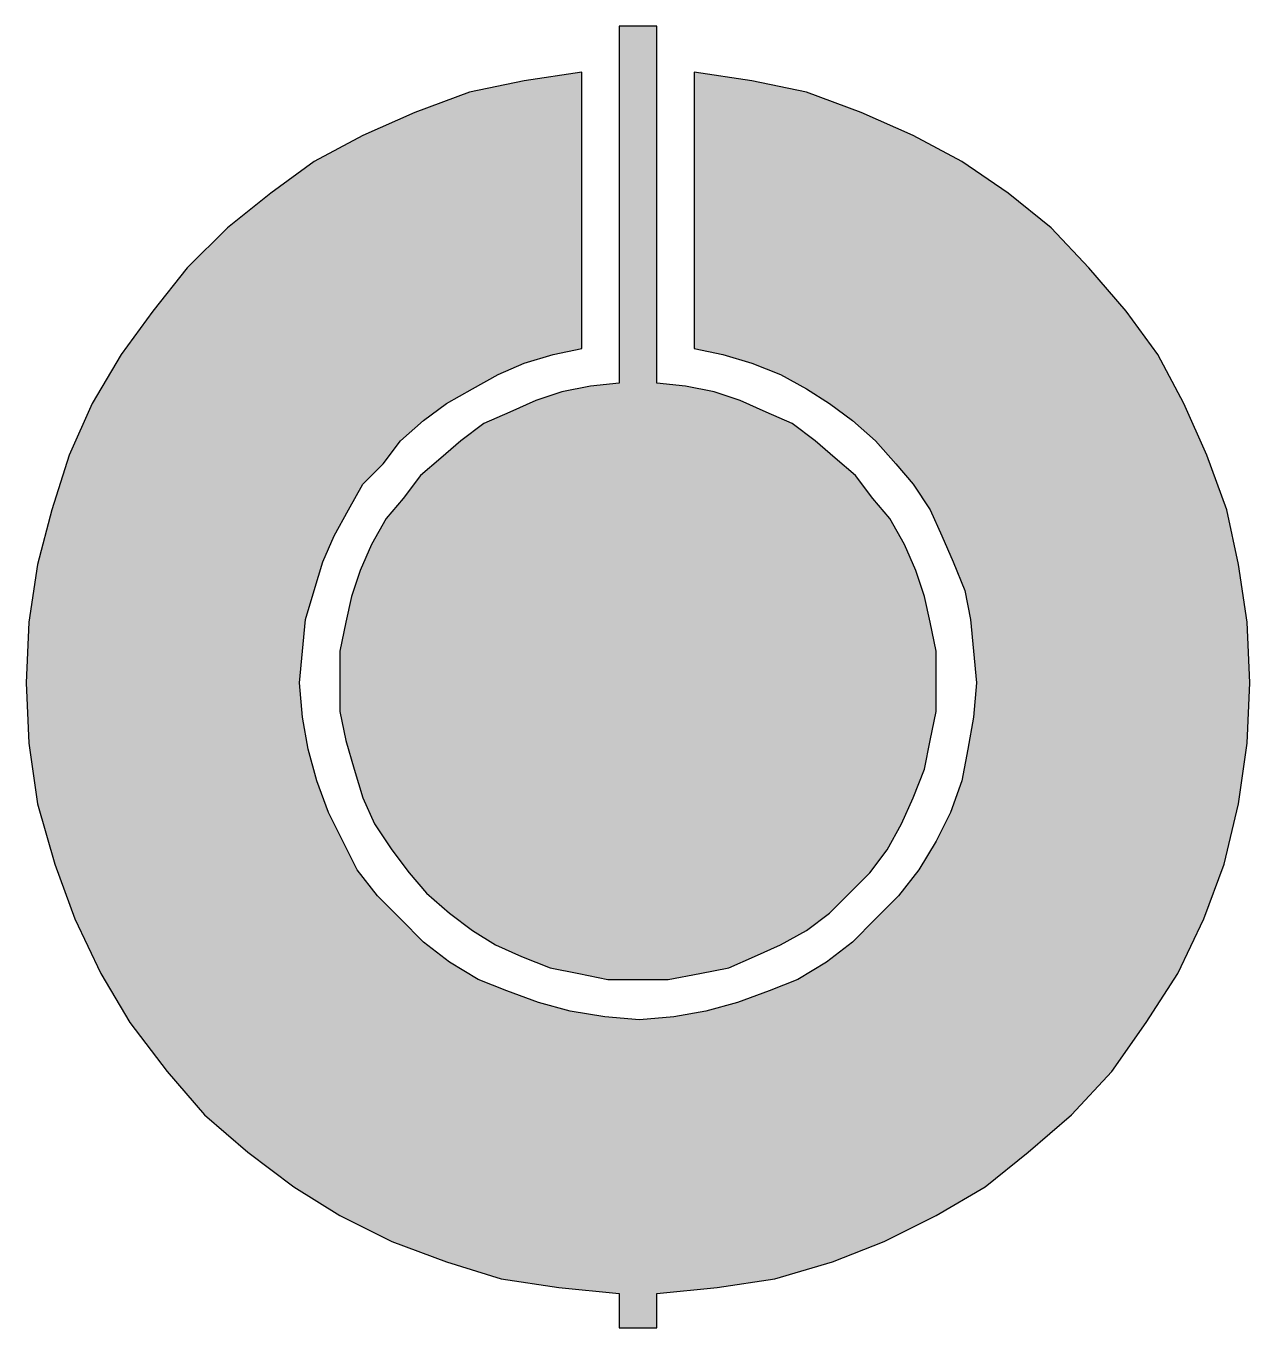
# Model space of a CAD drawing. Extents: x -0.236 to 0.236, y -0.25 to 0.251.
import ezdxf

# ---------------------------------------------------------------- set-up
doc = ezdxf.new("R2010")
doc.units = 0
doc.layers.add('LAYER_1', color=7, linetype='CONTINUOUS')

# ---------------------------------------------------------------- blocks, each defined once
blk = doc.blocks.new('*U1')
at = {"layer": 'LAYER_1', "color": 7}
for points in [[(-0.00721, -0.11582), (-0.00721, 0.25122), (-0.0061, -0.11582)], [(-0.0061, -0.11582), (-0.00721, 0.25122), (-0.0061, 0.25122)], [(-0.0061, -0.11582), (-0.0061, 0.25122), (-0.00499, -0.11582)], [(-0.00499, -0.11582), (-0.0061, 0.25122), (-0.00499, 0.25122)], [(-0.00499, -0.11582), (-0.00499, 0.25122), (-0.00388, -0.11582)], [(-0.00388, -0.11582), (-0.00499, 0.25122), (-0.00388, 0.25122)], [(-0.00388, -0.11582), (-0.00388, 0.25122), (-0.00277, -0.11582)], [(-0.00277, -0.11582), (-0.00388, 0.25122), (-0.00277, 0.25122)], [(-0.00277, -0.11582), (-0.00277, 0.25122), (-0.00166, -0.11582)], [(-0.00166, -0.11582), (-0.00277, 0.25122), (-0.00166, 0.25122)], [(-0.00166, -0.11582), (-0.00166, 0.25122), (-0.00055, -0.11582)], [(-0.00055, -0.11582), (-0.00166, 0.25122), (-0.00055, 0.25122)], [(-0.00055, -0.11582), (-0.00055, 0.25122), (0.00055, -0.11582)], [(0.00055, -0.11582), (-0.00055, 0.25122), (0.00055, 0.25122)], [(0.00055, -0.11582), (0.00055, 0.25122), (0.00166, -0.11582)], [(0.00166, -0.11582), (0.00055, 0.25122), (0.00166, 0.25122)], [(0.00166, -0.11582), (0.00166, 0.25122), (0.00277, -0.11582)], [(0.00277, -0.11582), (0.00166, 0.25122), (0.00277, 0.25122)], [(0.00277, -0.11582), (0.00277, 0.25122), (0.00388, -0.11582)], [(0.00388, -0.11582), (0.00277, 0.25122), (0.00388, 0.25122)], [(0.00388, -0.11582), (0.00388, 0.25122), (0.00499, -0.11582)], [(0.00499, -0.11582), (0.00388, 0.25122), (0.00499, 0.25122)], [(0.00499, -0.11582), (0.00499, 0.25122), (0.0061, -0.11582)], [(0.0061, -0.11582), (0.00499, 0.25122), (0.0061, 0.25122)], [(0.0061, -0.11582), (0.0061, 0.25122), (0.00721, -0.11582)], [(0.00721, -0.11582), (0.0061, 0.25122), (0.00721, 0.25122)], [(-0.02939, -0.11227), (-0.03382, 0.10892), (-0.02939, 0.11039)], [(-0.02273, -0.1136), (-0.02939, 0.11039), (-0.02273, 0.11172)], [(-0.02939, -0.11227), (-0.02939, 0.11039), (-0.02273, -0.1136)], [(-0.0183, -0.11449), (-0.02273, 0.11172), (-0.0183, 0.11261)], [(-0.02273, -0.1136), (-0.02273, 0.11172), (-0.0183, -0.11449)], [(-0.01164, -0.11582), (-0.0183, 0.11261), (-0.01164, 0.11328)], [(-0.0183, -0.11449), (-0.0183, 0.11261), (-0.01164, -0.11582)], [(-0.00721, -0.11582), (-0.01164, 0.11328), (-0.00721, 0.11372)], [(-0.01164, -0.11582), (-0.01164, 0.11328), (-0.00721, -0.11582)], [(0.00721, -0.11582), (0.00721, 0.11372), (0.01164, -0.11582)], [(0.01164, -0.11582), (0.00721, 0.11372), (0.01164, 0.11328)], [(0.01164, -0.11582), (0.01164, 0.11328), (0.0183, -0.11461)], [(0.0183, -0.11461), (0.01164, 0.11328), (0.0183, 0.11261)], [(0.0183, -0.11461), (0.0183, 0.11261), (0.02384, -0.1136)], [(0.02384, -0.1136), (0.0183, 0.11261), (0.02384, 0.1115)], [(0.02384, -0.1136), (0.02384, 0.1115), (0.02939, -0.1125)], [(0.02939, -0.1125), (0.02384, 0.1115), (0.02939, 0.11039)], [(0.02939, -0.1125), (0.02939, 0.11039), (0.03493, -0.11139)], [(0.03493, -0.11139), (0.02939, 0.11039), (0.03493, 0.10855)], [(-0.03937, -0.10917), (-0.04491, 0.1046), (-0.03937, 0.10707)], [(-0.03382, -0.11139), (-0.03937, 0.10707), (-0.03382, 0.10892)], [(-0.03937, -0.10917), (-0.03937, 0.10707), (-0.03382, -0.11139)], [(-0.03382, -0.11139), (-0.03382, 0.10892), (-0.02939, -0.11227)], [(0.03493, -0.11139), (0.03493, 0.10855), (0.03937, -0.10942)], [(0.03937, -0.10942), (0.03493, 0.10855), (0.03937, 0.10707)], [(0.03937, -0.10942), (0.03937, 0.10707), (0.04491, -0.10695)], [(0.04491, -0.10695), (0.03937, 0.10707), (0.04491, 0.1046)], [(-0.04935, -0.10498), (-0.05489, 0.10017), (-0.04935, 0.10263)], [(-0.04491, -0.10695), (-0.04935, 0.10263), (-0.04491, 0.1046)], [(-0.04935, -0.10498), (-0.04935, 0.10263), (-0.04491, -0.10695)], [(-0.04491, -0.10695), (-0.04491, 0.1046), (-0.03937, -0.10917)], [(0.04491, -0.10695), (0.04491, 0.1046), (0.04935, -0.10498)], [(0.04935, -0.10498), (0.04491, 0.1046), (0.04935, 0.10263)], [(0.04935, -0.10498), (0.04935, 0.10263), (0.05489, -0.10252)], [(0.05489, -0.10252), (0.04935, 0.10263), (0.05489, 0.10017)], [(-0.05933, -0.09974), (-0.06376, 0.09487), (-0.05933, 0.0982)], [(-0.05489, -0.10252), (-0.05933, 0.0982), (-0.05489, 0.10017)], [(-0.05933, -0.09974), (-0.05933, 0.0982), (-0.05489, -0.10252)], [(-0.05489, -0.10252), (-0.05489, 0.10017), (-0.04935, -0.10498)], [(0.05489, -0.10252), (0.05489, 0.10017), (0.05933, -0.10005)], [(0.05933, -0.10005), (0.05489, 0.10017), (0.05933, 0.0982)], [(0.05933, -0.10005), (0.05933, 0.0982), (0.06487, -0.09697)], [(0.06487, -0.09697), (0.05933, 0.0982), (0.06487, 0.09404)], [(-0.0682, -0.09364), (-0.07263, 0.08774), (-0.0682, 0.09154)], [(-0.06376, -0.09697), (-0.0682, 0.09154), (-0.06376, 0.09487)], [(-0.0682, -0.09364), (-0.0682, 0.09154), (-0.06376, -0.09697)], [(-0.06376, -0.09697), (-0.06376, 0.09487), (-0.05933, -0.09974)], [(0.06487, -0.09697), (0.06487, 0.09404), (0.0682, -0.09448)], [(0.0682, -0.09448), (0.06487, 0.09404), (0.0682, 0.09154)], [(0.0682, -0.09448), (0.0682, 0.09154), (0.07374, -0.09032)], [(0.07374, -0.09032), (0.0682, 0.09154), (0.07374, 0.08679)], [(-0.07263, -0.09032), (-0.07596, 0.08489), (-0.07263, 0.08774)], [(-0.07263, -0.09032), (-0.07263, 0.08774), (-0.0682, -0.09364)], [(0.07374, -0.09032), (0.07374, 0.08679), (0.07596, -0.0881)], [(0.07596, -0.0881), (0.07374, 0.08679), (0.07596, 0.08489)], [(-0.07596, -0.08741), (-0.0815, 0.08014), (-0.07596, 0.08489)], [(-0.07596, -0.08741), (-0.07596, 0.08489), (-0.07263, -0.09032)], [(0.07596, -0.0881), (0.07596, 0.08489), (0.0815, -0.08256)], [(0.0815, -0.08256), (0.07596, 0.08489), (0.0815, 0.08014)], [(-0.08372, -0.07997), (-0.08816, 0.07232), (-0.08372, 0.07824)], [(-0.0815, -0.08256), (-0.08372, 0.07824), (-0.0815, 0.08014)], [(-0.08372, -0.07997), (-0.08372, 0.07824), (-0.0815, -0.08256)], [(-0.0815, -0.08256), (-0.0815, 0.08014), (-0.07596, -0.08741)], [(0.0815, -0.08256), (0.0815, 0.08014), (0.08372, -0.08034)], [(0.08372, -0.08034), (0.0815, 0.08014), (0.08372, 0.07824)], [(0.08372, -0.08034), (0.08372, 0.07824), (0.08927, -0.07479)], [(0.08927, -0.07479), (0.08372, 0.07824), (0.08927, 0.07084)], [(-0.08816, -0.07479), (-0.09038, 0.06936), (-0.08816, 0.07232)], [(-0.08816, -0.07479), (-0.08816, 0.07232), (-0.08372, -0.07997)], [(0.08927, -0.07479), (0.08927, 0.07084), (0.09038, -0.07331)], [(0.09038, -0.07331), (0.08927, 0.07084), (0.09038, 0.06936)], [(-0.09038, -0.07184), (-0.09481, 0.06419), (-0.09038, 0.06936)], [(-0.09038, -0.07184), (-0.09038, 0.06936), (-0.08816, -0.07479)], [(0.09038, -0.07331), (0.09038, 0.06936), (0.09592, -0.06592)], [(0.09592, -0.06592), (0.09038, 0.06936), (0.09592, 0.0629)], [(-0.09703, -0.0626), (-0.10146, 0.05362), (-0.09703, 0.0616)], [(-0.09481, -0.06592), (-0.09703, 0.0616), (-0.09481, 0.06419)], [(-0.09703, -0.0626), (-0.09703, 0.0616), (-0.09481, -0.06592)], [(-0.09481, -0.06592), (-0.09481, 0.06419), (-0.09038, -0.07184)], [(0.09592, -0.06592), (0.09592, 0.0629), (0.09703, -0.06393)], [(0.09703, -0.06393), (0.09592, 0.0629), (0.09703, 0.0616)], [(0.09703, -0.06393), (0.09703, 0.0616), (0.10146, -0.05594)], [(0.10146, -0.05594), (0.09703, 0.0616), (0.10146, 0.05362)], [(-0.10257, -0.05345), (-0.1059, 0.04414), (-0.10257, 0.05162)], [(-0.10146, -0.05594), (-0.10257, 0.05162), (-0.10146, 0.05362)], [(-0.10257, -0.05345), (-0.10257, 0.05162), (-0.10146, -0.05594)], [(-0.10146, -0.05594), (-0.10146, 0.05362), (-0.09703, -0.0626)], [(0.10146, -0.05594), (0.10146, 0.05362), (0.10257, -0.05345)], [(0.10257, -0.05345), (0.10146, 0.05362), (0.10257, 0.05162)], [(0.10257, -0.05345), (0.10257, 0.05162), (0.1059, -0.04596)], [(0.1059, -0.04596), (0.10257, 0.05162), (0.1059, 0.04414)], [(-0.10701, -0.04227), (-0.10923, 0.03499), (-0.10701, 0.04164)], [(-0.1059, -0.04596), (-0.10701, 0.04164), (-0.1059, 0.04414)], [(-0.10701, -0.04227), (-0.10701, 0.04164), (-0.1059, -0.04596)], [(-0.1059, -0.04596), (-0.1059, 0.04414), (-0.10257, -0.05345)], [(0.1059, -0.04596), (0.1059, 0.04414), (0.10701, -0.04319)], [(0.10701, -0.04319), (0.1059, 0.04414), (0.10701, 0.04164)], [(0.10701, -0.04319), (0.10701, 0.04164), (0.11034, -0.03487)], [(0.11034, -0.03487), (0.10701, 0.04164), (0.11034, 0.03166)], [(-0.11034, -0.03118), (-0.11255, 0.02168), (-0.11034, 0.03166)], [(-0.10923, -0.03487), (-0.11034, 0.03166), (-0.10923, 0.03499)], [(-0.11034, -0.03118), (-0.11034, 0.03166), (-0.10923, -0.03487)], [(-0.10923, -0.03487), (-0.10923, 0.03499), (-0.10701, -0.04227)], [(0.11034, -0.03487), (0.11034, 0.03166), (0.11255, -0.02378)], [(0.11255, -0.02378), (0.11034, 0.03166), (0.11255, 0.02168)], [(-0.11255, -0.02378), (-0.11477, 0.01059), (-0.11255, 0.02168)], [(-0.11255, -0.02378), (-0.11255, 0.02168), (-0.11034, -0.03118)], [(0.11255, -0.02378), (0.11255, 0.02168), (0.11477, -0.01269)], [(0.11477, -0.01269), (0.11255, 0.02168), (0.11477, 0.01059)], [(-0.11477, -0.01269), (-0.11477, 0.01059), (-0.11255, -0.02378)]]:
    blk.add_solid(points, dxfattribs=at)
blk = doc.blocks.new('*U2')
at = {"layer": 'LAYER_1', "color": 7}
for points in [[(-0.03826, 0.12315), (-0.0438, 0.23016), (-0.03826, 0.23099)], [(-0.03271, 0.12481), (-0.03826, 0.23099), (-0.03271, 0.23182)], [(-0.03826, 0.12315), (-0.03826, 0.23099), (-0.03271, 0.12481)], [(-0.03049, 0.12525), (-0.03271, 0.23182), (-0.03049, 0.23215)], [(-0.03271, 0.12481), (-0.03271, 0.23182), (-0.03049, 0.12525)], [(-0.02606, 0.12614), (-0.03049, 0.23215), (-0.02606, 0.23282)], [(-0.03049, 0.12525), (-0.03049, 0.23215), (-0.02606, 0.12614)], [(-0.02162, 0.12703), (-0.02606, 0.23282), (-0.02162, 0.23348)], [(-0.02606, 0.12614), (-0.02606, 0.23282), (-0.02162, 0.12703)], [(0.02162, 0.12703), (0.02162, 0.23348), (0.02606, 0.12614)], [(0.02606, 0.12614), (0.02162, 0.23348), (0.02606, 0.23282)], [(0.02606, 0.12614), (0.02606, 0.23282), (0.03049, 0.12525)], [(0.03049, 0.12525), (0.02606, 0.23282), (0.03049, 0.23215)], [(0.03049, 0.12525), (0.03049, 0.23215), (0.03271, 0.12481)], [(0.03271, 0.12481), (0.03049, 0.23215), (0.03271, 0.23182)], [(0.03271, 0.12481), (0.03271, 0.23182), (0.03826, 0.12315)], [(0.03826, 0.12315), (0.03271, 0.23182), (0.03826, 0.23099)], [(0.03826, 0.12315), (0.03826, 0.23099), (0.0438, 0.12148)], [(0.0438, 0.12148), (0.03826, 0.23099), (0.0438, 0.23016)], [(-0.06487, 0.11089), (-0.07263, 0.22286), (-0.06487, 0.22572)], [(-0.06376, 0.1115), (-0.06487, 0.22572), (-0.06376, 0.22595)], [(-0.06487, 0.11089), (-0.06487, 0.22572), (-0.06376, 0.1115)], [(-0.06154, 0.11273), (-0.06376, 0.22595), (-0.06154, 0.22642)], [(-0.06376, 0.1115), (-0.06376, 0.22595), (-0.06154, 0.11273)], [(-0.05378, 0.11705), (-0.06154, 0.22642), (-0.05378, 0.22805)], [(-0.06154, 0.11273), (-0.06154, 0.22642), (-0.05378, 0.11705)], [(-0.05267, 0.11754), (-0.05378, 0.22805), (-0.05267, 0.22829)], [(-0.05378, 0.11705), (-0.05378, 0.22805), (-0.05267, 0.11754)], [(-0.05046, 0.11853), (-0.05267, 0.22829), (-0.05046, 0.22875)], [(-0.05267, 0.11754), (-0.05267, 0.22829), (-0.05046, 0.11853)], [(-0.0438, 0.12148), (-0.05046, 0.22875), (-0.0438, 0.23016)], [(-0.05046, 0.11853), (-0.05046, 0.22875), (-0.0438, 0.12148)], [(-0.0438, 0.12148), (-0.0438, 0.23016), (-0.03826, 0.12315)], [(0.0438, 0.12148), (0.0438, 0.23016), (0.05046, 0.11882)], [(0.05046, 0.11882), (0.0438, 0.23016), (0.05046, 0.22875)], [(0.05046, 0.11882), (0.05046, 0.22875), (0.05267, 0.11793)], [(0.05267, 0.11793), (0.05046, 0.22875), (0.05267, 0.22829)], [(0.05267, 0.11793), (0.05267, 0.22829), (0.05489, 0.11705)], [(0.05489, 0.11705), (0.05267, 0.22829), (0.05489, 0.22782)], [(0.05489, 0.11705), (0.05489, 0.22782), (0.06154, 0.11335)], [(0.06154, 0.11335), (0.05489, 0.22782), (0.06154, 0.22642)], [(0.06154, 0.11335), (0.06154, 0.22642), (0.06487, 0.1115)], [(0.06487, 0.1115), (0.06154, 0.22642), (0.06487, 0.22572)], [(0.06487, 0.1115), (0.06487, 0.22572), (0.07263, 0.10665)], [(0.07263, 0.10665), (0.06487, 0.22572), (0.07263, 0.22286)], [(-0.07374, 0.10596), (-0.08261, 0.21918), (-0.07374, 0.22245)], [(-0.07263, 0.10657), (-0.07374, 0.22245), (-0.07263, 0.22286)], [(-0.07374, 0.10596), (-0.07374, 0.22245), (-0.07263, 0.10657)], [(-0.07263, 0.10657), (-0.07263, 0.22286), (-0.06487, 0.11089)], [(0.07263, 0.10665), (0.07263, 0.22286), (0.07374, 0.10596)], [(0.07374, 0.10596), (0.07263, 0.22286), (0.07374, 0.22245)], [(0.07374, 0.10596), (0.07374, 0.22245), (0.07485, 0.10513)], [(0.07485, 0.10513), (0.07374, 0.22245), (0.07485, 0.22204)], [(0.07485, 0.10513), (0.07485, 0.22204), (0.08261, 0.0993)], [(0.08261, 0.0993), (0.07485, 0.22204), (0.08261, 0.21918)], [(-0.08594, 0.09639), (-0.09148, 0.21549), (-0.08594, 0.21796)], [(-0.08261, 0.0993), (-0.08594, 0.21796), (-0.08261, 0.21918)], [(-0.08594, 0.09639), (-0.08594, 0.21796), (-0.08261, 0.0993)], [(-0.08261, 0.0993), (-0.08261, 0.21918), (-0.07374, 0.10596)], [(0.08261, 0.0993), (0.08261, 0.21918), (0.08594, 0.09639)], [(0.08594, 0.09639), (0.08261, 0.21918), (0.08594, 0.21796)], [(0.08594, 0.09639), (0.08594, 0.21796), (0.09148, 0.09154)], [(0.09148, 0.09154), (0.08594, 0.21796), (0.09148, 0.21549)], [(-0.10036, 0.08045), (-0.1059, 0.20909), (-0.10036, 0.21155)], [(-0.09814, 0.08267), (-0.10036, 0.21155), (-0.09814, 0.21254)], [(-0.10036, 0.08045), (-0.10036, 0.21155), (-0.09814, 0.08267)], [(-0.09481, 0.08711), (-0.09814, 0.21254), (-0.09481, 0.21401)], [(-0.09814, 0.08267), (-0.09814, 0.21254), (-0.09481, 0.08711)], [(-0.09148, 0.09154), (-0.09481, 0.21401), (-0.09148, 0.21549)], [(-0.09481, 0.08711), (-0.09481, 0.21401), (-0.09148, 0.09154)], [(-0.09148, 0.09154), (-0.09148, 0.21549), (-0.08594, 0.09639)], [(0.09148, 0.09154), (0.09148, 0.21549), (0.09481, 0.08774)], [(0.09481, 0.08774), (0.09148, 0.21549), (0.09481, 0.21401)], [(0.09481, 0.08774), (0.09481, 0.21401), (0.09925, 0.08267)], [(0.09925, 0.08267), (0.09481, 0.21401), (0.09925, 0.21204)], [(0.09925, 0.08267), (0.09925, 0.21204), (0.10036, 0.08138)], [(0.10036, 0.08138), (0.09925, 0.21204), (0.10036, 0.21155)], [(0.10036, 0.08138), (0.10036, 0.21155), (0.1059, 0.07491)], [(0.1059, 0.07491), (0.10036, 0.21155), (0.1059, 0.20909)], [(-0.11144, 0.06493), (-0.11366, 0.20498), (-0.11144, 0.20615)], [(-0.10812, 0.07092), (-0.11144, 0.20615), (-0.10812, 0.20791)], [(-0.11144, 0.06493), (-0.11144, 0.20615), (-0.10812, 0.07092)], [(-0.1059, 0.07491), (-0.10812, 0.20791), (-0.1059, 0.20909)], [(-0.10812, 0.07092), (-0.10812, 0.20791), (-0.1059, 0.07491)], [(-0.1059, 0.07491), (-0.1059, 0.20909), (-0.10036, 0.08045)], [(0.1059, 0.07491), (0.1059, 0.20909), (0.10812, 0.07158)], [(0.10812, 0.07158), (0.1059, 0.20909), (0.10812, 0.20791)], [(0.10812, 0.07158), (0.10812, 0.20791), (0.11255, 0.06493)], [(0.11255, 0.06493), (0.10812, 0.20791), (0.11255, 0.20556)], [(0.11255, 0.06493), (0.11255, 0.20556), (0.11477, 0.05994)], [(0.11477, 0.05994), (0.11255, 0.20556), (0.11477, 0.20439)], [(-0.12142, 0.04497), (-0.12364, 0.19969), (-0.12142, 0.20087)], [(-0.11921, 0.04996), (-0.12142, 0.20087), (-0.11921, 0.20204)], [(-0.12142, 0.04497), (-0.12142, 0.20087), (-0.11921, 0.04996)], [(-0.11699, 0.05495), (-0.11921, 0.20204), (-0.11699, 0.20322)], [(-0.11921, 0.04996), (-0.11921, 0.20204), (-0.11699, 0.05495)], [(-0.11477, 0.05894), (-0.11699, 0.20322), (-0.11477, 0.20439)], [(-0.11699, 0.05495), (-0.11699, 0.20322), (-0.11477, 0.05894)], [(-0.11366, 0.06094), (-0.11477, 0.20439), (-0.11366, 0.20498)], [(-0.11477, 0.05894), (-0.11477, 0.20439), (-0.11366, 0.06094)], [(-0.11366, 0.06094), (-0.11366, 0.20498), (-0.11144, 0.06493)], [(0.11477, 0.05994), (0.11477, 0.20439), (0.11699, 0.05495)], [(0.11699, 0.05495), (0.11477, 0.20439), (0.11699, 0.20322)], [(0.11699, 0.05495), (0.11699, 0.20322), (0.12032, 0.04746)], [(0.12032, 0.04746), (0.11699, 0.20322), (0.12032, 0.20145)], [(0.12032, 0.04746), (0.12032, 0.20145), (0.12142, 0.04497)], [(0.12142, 0.04497), (0.12032, 0.20145), (0.12142, 0.20087)], [(0.12142, 0.04497), (0.12142, 0.20087), (0.12475, 0.03665)], [(0.12475, 0.03665), (0.12142, 0.20087), (0.12475, 0.19911)], [(-0.12919, 0.01059), (-0.1303, 0.19504), (-0.12919, 0.19585)], [(-0.12808, 0.02279), (-0.12919, 0.19585), (-0.12808, 0.19667)], [(-0.12919, 0.01059), (-0.12919, 0.19585), (-0.12808, 0.02279)], [(-0.12697, 0.02649), (-0.12808, 0.19667), (-0.12697, 0.19748)], [(-0.12808, 0.02279), (-0.12808, 0.19667), (-0.12697, 0.02649)], [(-0.12475, 0.03388), (-0.12697, 0.19748), (-0.12475, 0.19911)], [(-0.12697, 0.02649), (-0.12697, 0.19748), (-0.12475, 0.03388)], [(-0.12364, 0.03758), (-0.12475, 0.19911), (-0.12364, 0.19969)], [(-0.12475, 0.03388), (-0.12475, 0.19911), (-0.12364, 0.03758)], [(-0.12364, 0.03758), (-0.12364, 0.19969), (-0.12142, 0.04497)], [(0.12475, 0.03665), (0.12475, 0.19911), (0.12586, 0.03388)], [(0.12586, 0.03388), (0.12475, 0.19911), (0.12586, 0.19834)], [(0.12586, 0.03388), (0.12586, 0.19834), (0.12697, 0.02833)], [(0.12697, 0.02833), (0.12586, 0.19834), (0.12697, 0.19758)], [(0.12697, 0.02833), (0.12697, 0.19758), (0.12808, 0.02279)], [(0.12808, 0.02279), (0.12697, 0.19758), (0.12808, 0.19682)], [(0.12808, 0.02279), (0.12808, 0.19682), (0.12919, 0.01059)], [(0.12919, 0.01059), (0.12808, 0.19682), (0.12919, 0.19606)], [(0.12919, 0.01059), (0.12919, 0.19606), (0.1303, -0.00161)], [(0.1303, -0.00161), (0.12919, 0.19606), (0.1303, 0.19529)], [(-0.13251, -0.19566), (-0.14139, 0.18691), (-0.13251, 0.19341)], [(-0.1303, -0.19705), (-0.13251, 0.19341), (-0.1303, 0.19504)], [(-0.13251, -0.19566), (-0.13251, 0.19341), (-0.1303, -0.19705)], [(-0.1303, -0.00161), (-0.1303, 0.19504), (-0.12919, 0.01059)], [(0.1303, -0.19762), (0.1303, 0.19529), (0.13362, -0.19566)], [(0.13362, -0.19566), (0.1303, 0.19529), (0.13362, 0.19301)], [(0.13362, -0.19566), (0.13362, 0.19301), (0.14249, -0.18857)], [(0.14249, -0.18857), (0.13362, 0.19301), (0.14249, 0.18691)], [(-0.14139, -0.18901), (-0.15026, 0.17981), (-0.14139, 0.18691)], [(-0.14139, -0.18901), (-0.14139, 0.18691), (-0.13251, -0.19566)], [(0.14249, -0.18857), (0.14249, 0.18691), (0.15026, -0.18236)], [(0.15026, -0.18236), (0.14249, 0.18691), (0.15026, 0.1807)], [(0.15026, -0.18236), (0.15026, 0.1807), (0.15913, -0.17467)], [(0.15913, -0.17467), (0.15026, 0.1807), (0.15913, 0.1736)], [(-0.15026, -0.18236), (-0.15802, 0.1736), (-0.15026, 0.17981)], [(-0.15026, -0.18236), (-0.15026, 0.17981), (-0.14139, -0.18901)], [(-0.15802, -0.17563), (-0.16689, 0.16473), (-0.15802, 0.1736)], [(-0.15802, -0.17563), (-0.15802, 0.1736), (-0.15026, -0.18236)], [(0.15913, -0.17467), (0.15913, 0.1736), (0.16689, -0.16794)], [(0.16689, -0.16794), (0.15913, 0.1736), (0.16689, 0.16524)], [(-0.16689, -0.16794), (-0.17354, 0.15808), (-0.16689, 0.16473)], [(-0.16689, -0.16794), (-0.16689, 0.16473), (-0.15802, -0.17563)], [(0.16689, -0.16794), (0.16689, 0.16524), (0.17354, -0.16081)], [(0.17354, -0.16081), (0.16689, 0.16524), (0.17354, 0.15808)], [(-0.17354, -0.16026), (-0.18131, 0.14837), (-0.17354, 0.15808)], [(-0.17354, -0.16026), (-0.17354, 0.15808), (-0.16689, -0.16794)], [(0.17354, -0.16081), (0.17354, 0.15808), (0.18241, -0.15131)], [(0.18241, -0.15131), (0.17354, 0.15808), (0.18241, 0.14784)], [(-0.18131, -0.15131), (-0.18685, 0.14144), (-0.18131, 0.14837)], [(-0.18131, -0.15131), (-0.18131, 0.14837), (-0.17354, -0.16026)], [(0.18241, -0.15131), (0.18241, 0.14784), (0.18796, -0.14345)], [(0.18796, -0.14345), (0.18241, 0.14784), (0.18796, 0.14144)], [(-0.18685, -0.14406), (-0.19572, 0.12935), (-0.18685, 0.14144)], [(-0.18685, -0.14406), (-0.18685, 0.14144), (-0.18131, -0.15131)], [(0.18796, -0.14345), (0.18796, 0.14144), (0.19572, -0.13246)], [(0.19572, -0.13246), (0.18796, 0.14144), (0.19572, 0.13086)], [(0.19572, -0.13246), (0.19572, 0.13086), (0.20016, -0.1256)], [(0.20016, -0.1256), (0.19572, 0.13086), (0.20016, 0.12481)], [(-0.19572, -0.13246), (-0.19905, 0.12481), (-0.19572, 0.12935)], [(-0.19572, -0.13246), (-0.19572, 0.12935), (-0.18685, -0.14406)], [(-0.19905, -0.1268), (-0.20681, 0.11161), (-0.19905, 0.12481)], [(-0.19905, -0.1268), (-0.19905, 0.12481), (-0.19572, -0.13246)], [(0.20016, -0.1256), (0.20016, 0.12481), (0.20792, -0.1136)], [(0.20792, -0.1136), (0.20016, 0.12481), (0.20792, 0.11015)], [(-0.20681, -0.1136), (-0.21014, 0.10596), (-0.20681, 0.11161)], [(-0.20681, -0.1136), (-0.20681, 0.11161), (-0.19905, -0.1268)], [(-0.21014, -0.10658), (-0.21679, 0.09099), (-0.21014, 0.10596)], [(-0.21014, -0.10658), (-0.21014, 0.10596), (-0.20681, -0.1136)], [(0.20792, -0.1136), (0.20792, 0.11015), (0.21014, -0.10892)], [(0.21014, -0.10892), (0.20792, 0.11015), (0.21014, 0.10596)], [(0.21014, -0.10892), (0.21014, 0.10596), (0.2179, -0.09254)], [(0.2179, -0.09254), (0.21014, 0.10596), (0.2179, 0.08849)], [(-0.21679, -0.09254), (-0.21901, 0.086), (-0.21679, 0.09099)], [(-0.21679, -0.09254), (-0.21679, 0.09099), (-0.21014, -0.10658)], [(-0.21901, -0.08652), (-0.22455, 0.06844), (-0.21901, 0.086)], [(-0.21901, -0.08652), (-0.21901, 0.086), (-0.21679, -0.09254)], [(0.2179, -0.09254), (0.2179, 0.08849), (0.21901, -0.08953)], [(0.21901, -0.08953), (0.2179, 0.08849), (0.21901, 0.086)], [(0.21901, -0.08953), (0.21901, 0.086), (0.22566, -0.07147)], [(0.22566, -0.07147), (0.21901, 0.086), (0.22566, 0.06794)], [(-0.22455, -0.07147), (-0.22566, 0.06493), (-0.22455, 0.06844)], [(-0.22455, -0.07147), (-0.22455, 0.06844), (-0.21901, -0.08652)], [(0.22566, -0.07147), (0.22566, 0.06794), (0.22677, -0.06681)], [(0.22677, -0.06681), (0.22566, 0.06794), (0.22677, 0.06493)], [(-0.22566, -0.06759), (-0.23121, 0.04386), (-0.22566, 0.06493)], [(-0.22566, -0.06759), (-0.22566, 0.06493), (-0.22455, -0.07147)], [(0.22677, -0.06681), (0.22677, 0.06493), (0.23121, -0.04818)], [(0.23121, -0.04818), (0.22677, 0.06493), (0.23121, 0.04386)], [(-0.23121, -0.04818), (-0.23453, 0.02168), (-0.23121, 0.04386)], [(-0.23121, -0.04818), (-0.23121, 0.04386), (-0.22566, -0.06759)], [(0.23121, -0.04818), (0.23121, 0.04386), (0.23453, -0.02489)], [(0.23453, -0.02489), (0.23121, 0.04386), (0.23453, 0.02168)], [(-0.23453, -0.02489), (-0.23564, -0.00161), (-0.23453, 0.02168)], [(-0.23453, -0.02489), (-0.23453, 0.02168), (-0.23121, -0.04818)], [(0.23453, -0.02489), (0.23453, 0.02168), (0.23564, -0.00161)], [(-0.1303, -0.19705), (-0.1303, -0.00161), (-0.12919, -0.19774)], [(-0.12919, -0.19774), (-0.1303, -0.00161), (-0.12919, -0.01491)], [(0.1303, -0.19762), (0.12919, -0.01491), (0.1303, -0.00161)], [(-0.12919, -0.19774), (-0.12919, -0.01491), (-0.12808, -0.19844)], [(-0.12808, -0.19844), (-0.12919, -0.01491), (-0.12808, -0.02101)], [(0.12919, -0.19827), (0.12808, -0.02101), (0.12919, -0.01491)], [(0.12919, -0.19827), (0.12919, -0.01491), (0.1303, -0.19762)], [(-0.12808, -0.19844), (-0.12808, -0.02101), (-0.12697, -0.19913)], [(-0.12697, -0.19913), (-0.12808, -0.02101), (-0.12697, -0.02711)], [(0.12808, -0.19893), (0.12697, -0.02711), (0.12808, -0.02101)], [(0.12808, -0.19893), (0.12808, -0.02101), (0.12919, -0.19827)], [(-0.12697, -0.19913), (-0.12697, -0.02711), (-0.12475, -0.20052)], [(-0.12475, -0.20052), (-0.12697, -0.02711), (-0.12475, -0.03524)], [(0.12697, -0.19958), (0.12586, -0.03321), (0.12697, -0.02711)], [(0.12697, -0.19958), (0.12697, -0.02711), (0.12808, -0.19893)], [(0.12586, -0.20023), (0.12475, -0.03931), (0.12586, -0.03321)], [(0.12586, -0.20023), (0.12586, -0.03321), (0.12697, -0.19958)], [(-0.12475, -0.20052), (-0.12475, -0.03524), (-0.12364, -0.20121)], [(-0.12364, -0.20121), (-0.12475, -0.03524), (-0.12364, -0.03931)], [(-0.12364, -0.20121), (-0.12364, -0.03931), (-0.12142, -0.20259)], [(-0.12142, -0.20259), (-0.12364, -0.03931), (-0.12142, -0.04541)], [(0.12475, -0.20088), (0.12142, -0.04846), (0.12475, -0.03931)], [(0.12475, -0.20088), (0.12475, -0.03931), (0.12586, -0.20023)], [(-0.12142, -0.20259), (-0.12142, -0.04541), (-0.11921, -0.20398)], [(-0.11921, -0.20398), (-0.12142, -0.04541), (-0.11921, -0.05151)], [(0.12142, -0.20284), (0.12032, -0.05151), (0.12142, -0.04846)], [(0.12142, -0.20284), (0.12142, -0.04846), (0.12475, -0.20088)], [(-0.11921, -0.20398), (-0.11921, -0.05151), (-0.11699, -0.20537)], [(-0.11699, -0.20537), (-0.11921, -0.05151), (-0.11699, -0.05594)], [(0.12032, -0.20349), (0.11699, -0.05816), (0.12032, -0.05151)], [(0.12032, -0.20349), (0.12032, -0.05151), (0.12142, -0.20284)], [(-0.11699, -0.20537), (-0.11699, -0.05594), (-0.11477, -0.20675)], [(-0.11477, -0.20675), (-0.11699, -0.05594), (-0.11477, -0.06038)], [(0.11699, -0.20545), (0.11477, -0.0626), (0.11699, -0.05816)], [(0.11699, -0.20545), (0.11699, -0.05816), (0.12032, -0.20349)], [(-0.11477, -0.20675), (-0.11477, -0.06038), (-0.11366, -0.20731)], [(-0.11366, -0.20731), (-0.11477, -0.06038), (-0.11366, -0.0626)], [(-0.11366, -0.20731), (-0.11366, -0.0626), (-0.11144, -0.20842)], [(-0.11144, -0.20842), (-0.11366, -0.0626), (-0.11144, -0.06703)], [(0.11477, -0.20675), (0.11255, -0.06629), (0.11477, -0.0626)], [(0.11477, -0.20675), (0.11477, -0.0626), (0.11699, -0.20545)], [(-0.11144, -0.20842), (-0.11144, -0.06703), (-0.10812, -0.21008)], [(-0.10812, -0.21008), (-0.11144, -0.06703), (-0.10812, -0.07368)], [(0.11255, -0.20786), (0.10812, -0.07368), (0.11255, -0.06629)], [(0.11255, -0.20786), (0.11255, -0.06629), (0.11477, -0.20675)], [(-0.10812, -0.21008), (-0.10812, -0.07368), (-0.1059, -0.21119)], [(-0.1059, -0.21119), (-0.10812, -0.07368), (-0.1059, -0.07654)], [(0.10812, -0.21008), (0.1059, -0.07654), (0.10812, -0.07368)], [(0.10812, -0.21008), (0.10812, -0.07368), (0.11255, -0.20786)], [(-0.1059, -0.21119), (-0.1059, -0.07654), (-0.10036, -0.21396)], [(-0.10036, -0.21396), (-0.1059, -0.07654), (-0.10036, -0.08366)], [(0.1059, -0.21119), (0.10036, -0.08366), (0.1059, -0.07654)], [(0.1059, -0.21119), (0.1059, -0.07654), (0.10812, -0.21008)], [(-0.10036, -0.21396), (-0.10036, -0.08366), (-0.09814, -0.21507)], [(-0.09814, -0.21507), (-0.10036, -0.08366), (-0.09814, -0.08588)], [(0.09925, -0.21452), (0.09481, -0.08921), (0.09925, -0.08477)], [(0.10036, -0.21396), (0.09925, -0.08477), (0.10036, -0.08366)], [(0.09925, -0.21452), (0.09925, -0.08477), (0.10036, -0.21396)], [(0.10036, -0.21396), (0.10036, -0.08366), (0.1059, -0.21119)], [(-0.09814, -0.21507), (-0.09814, -0.08588), (-0.09481, -0.21673)], [(-0.09481, -0.21673), (-0.09814, -0.08588), (-0.09481, -0.08921)], [(-0.09481, -0.21673), (-0.09481, -0.08921), (-0.09148, -0.21796)], [(-0.09148, -0.21796), (-0.09481, -0.08921), (-0.09148, -0.09254)], [(0.09481, -0.21673), (0.09148, -0.09254), (0.09481, -0.08921)], [(0.09481, -0.21673), (0.09481, -0.08921), (0.09925, -0.21452)], [(-0.09148, -0.21796), (-0.09148, -0.09254), (-0.08594, -0.22)], [(-0.08594, -0.22), (-0.09148, -0.09254), (-0.08594, -0.09808)], [(0.09148, -0.21803), (0.08594, -0.09808), (0.09148, -0.09254)], [(0.09148, -0.21803), (0.09148, -0.09254), (0.09481, -0.21673)], [(-0.08594, -0.22), (-0.08594, -0.09808), (-0.08261, -0.22123)], [(-0.08261, -0.22123), (-0.08594, -0.09808), (-0.08261, -0.10141)], [(0.08594, -0.22018), (0.08261, -0.10141), (0.08594, -0.09808)], [(0.08594, -0.22018), (0.08594, -0.09808), (0.09148, -0.21803)], [(-0.08261, -0.22123), (-0.08261, -0.10141), (-0.07374, -0.2245)], [(-0.07374, -0.2245), (-0.08261, -0.10141), (-0.07374, -0.10831)], [(0.08261, -0.22148), (0.07485, -0.10744), (0.08261, -0.10141)], [(0.08261, -0.22148), (0.08261, -0.10141), (0.08594, -0.22018)], [(-0.07374, -0.2245), (-0.07374, -0.10831), (-0.07263, -0.22485)], [(-0.07263, -0.22485), (-0.07374, -0.10831), (-0.07263, -0.10917)], [(-0.07263, -0.22485), (-0.07263, -0.10917), (-0.06487, -0.2273)], [(-0.06487, -0.2273), (-0.07263, -0.10917), (-0.06487, -0.11383)], [(0.07263, -0.22516), (0.06487, -0.11383), (0.07263, -0.10917)], [(0.07374, -0.22483), (0.07263, -0.10917), (0.07374, -0.10831)], [(0.07263, -0.22516), (0.07263, -0.10917), (0.07374, -0.22483)], [(0.07485, -0.2245), (0.07374, -0.10831), (0.07485, -0.10744)], [(0.07374, -0.22483), (0.07374, -0.10831), (0.07485, -0.2245)], [(0.07485, -0.2245), (0.07485, -0.10744), (0.08261, -0.22148)], [(-0.06487, -0.2273), (-0.06487, -0.11383), (-0.06376, -0.22765)], [(-0.06376, -0.22765), (-0.06487, -0.11383), (-0.06376, -0.11449)], [(-0.06376, -0.22765), (-0.06376, -0.11449), (-0.06154, -0.22835)], [(-0.06154, -0.22835), (-0.06376, -0.11449), (-0.06154, -0.11582)], [(0.06487, -0.22749), (0.06154, -0.11582), (0.06487, -0.11383)], [(0.06487, -0.22749), (0.06487, -0.11383), (0.07263, -0.22516)], [(-0.06154, -0.22835), (-0.06154, -0.11582), (-0.05378, -0.2308)], [(-0.05378, -0.2308), (-0.06154, -0.11582), (-0.05378, -0.11893)], [(-0.05378, -0.2308), (-0.05378, -0.11893), (-0.05267, -0.23115)], [(-0.05267, -0.23115), (-0.05378, -0.11893), (-0.05267, -0.11937)], [(-0.05267, -0.23115), (-0.05267, -0.11937), (-0.05046, -0.23148)], [(-0.05046, -0.23148), (-0.05267, -0.11937), (-0.05046, -0.12026)], [(-0.05046, -0.23148), (-0.05046, -0.12026), (-0.0438, -0.23248)], [(-0.0438, -0.23248), (-0.05046, -0.12026), (-0.0438, -0.12268)], [(0.05046, -0.23148), (0.0438, -0.12268), (0.05046, -0.12026)], [(0.05267, -0.23115), (0.05046, -0.12026), (0.05267, -0.11937)], [(0.05046, -0.23148), (0.05046, -0.12026), (0.05267, -0.23115)], [(0.05489, -0.23048), (0.05267, -0.11937), (0.05489, -0.11848)], [(0.05267, -0.23115), (0.05267, -0.11937), (0.05489, -0.23048)], [(0.06154, -0.22849), (0.05489, -0.11848), (0.06154, -0.11582)], [(0.05489, -0.23048), (0.05489, -0.11848), (0.06154, -0.22849)], [(0.06154, -0.22849), (0.06154, -0.11582), (0.06487, -0.22749)], [(-0.0438, -0.23248), (-0.0438, -0.12268), (-0.03826, -0.23331)], [(-0.03826, -0.23331), (-0.0438, -0.12268), (-0.03826, -0.12469)], [(-0.03826, -0.23331), (-0.03826, -0.12469), (-0.03271, -0.23414)], [(-0.03271, -0.23414), (-0.03826, -0.12469), (-0.03271, -0.12621)], [(0.03826, -0.23331), (0.03271, -0.12621), (0.03826, -0.12469)], [(0.0438, -0.23248), (0.03826, -0.12469), (0.0438, -0.12268)], [(0.03826, -0.23331), (0.03826, -0.12469), (0.0438, -0.23248)], [(0.0438, -0.23248), (0.0438, -0.12268), (0.05046, -0.23148)], [(-0.03271, -0.23414), (-0.03271, -0.12621), (-0.03049, -0.23448)], [(-0.03049, -0.23448), (-0.03271, -0.12621), (-0.03049, -0.12681)], [(-0.03049, -0.23448), (-0.03049, -0.12681), (-0.02606, -0.2349)], [(-0.02606, -0.2349), (-0.03049, -0.12681), (-0.02606, -0.12802)], [(-0.02606, -0.2349), (-0.02606, -0.12802), (-0.02162, -0.23532)], [(-0.02162, -0.23532), (-0.02606, -0.12802), (-0.02162, -0.12876)], [(-0.02162, -0.23532), (-0.02162, -0.12876), (-0.01275, -0.23617)], [(-0.01275, -0.23617), (-0.02162, -0.12876), (-0.01275, -0.13024)], [(-0.01275, -0.23617), (-0.01275, -0.13024), (-0.00721, -0.23669)], [(-0.00721, -0.23669), (-0.01275, -0.13024), (-0.00721, -0.1307)], [(0.01386, -0.23606), (0.00721, -0.13079), (0.01386, -0.13024)], [(0.02162, -0.23532), (0.01386, -0.13024), (0.02162, -0.12883)], [(0.01386, -0.23606), (0.01386, -0.13024), (0.02162, -0.23532)], [(0.02606, -0.2349), (0.02162, -0.12883), (0.02606, -0.12802)], [(0.02162, -0.23532), (0.02162, -0.12883), (0.02606, -0.2349)], [(0.03049, -0.23448), (0.02606, -0.12802), (0.03049, -0.12681)], [(0.02606, -0.2349), (0.02606, -0.12802), (0.03049, -0.23448)], [(0.03271, -0.23414), (0.03049, -0.12681), (0.03271, -0.12621)], [(0.03049, -0.23448), (0.03049, -0.12681), (0.03271, -0.23414)], [(0.03271, -0.23414), (0.03271, -0.12621), (0.03826, -0.23331)], [(-0.00721, -0.25), (-0.00721, -0.1307), (-0.0061, -0.25)], [(-0.0061, -0.25), (-0.00721, -0.1307), (-0.0061, -0.13079)], [(-0.0061, -0.25), (-0.0061, -0.13079), (-0.00499, -0.25)], [(-0.00499, -0.25), (-0.0061, -0.13079), (-0.00499, -0.13089)], [(-0.00499, -0.25), (-0.00499, -0.13089), (-0.00388, -0.25)], [(-0.00388, -0.25), (-0.00499, -0.13089), (-0.00388, -0.13098)], [(-0.00388, -0.25), (-0.00388, -0.13098), (-0.00277, -0.25)], [(-0.00277, -0.25), (-0.00388, -0.13098), (-0.00277, -0.13107)], [(-0.00277, -0.25), (-0.00277, -0.13107), (-0.00166, -0.25)], [(-0.00166, -0.25), (-0.00277, -0.13107), (-0.00166, -0.13116)], [(-0.00166, -0.25), (-0.00166, -0.13116), (-0.00055, -0.25)], [(-0.00055, -0.25), (-0.00166, -0.13116), (-0.00055, -0.13125)], [(-0.00055, -0.25), (-0.00055, -0.13125), (0.00055, -0.25)], [(0.00055, -0.25), (-0.00055, -0.13125), (0.00055, -0.13135)], [(0.00166, -0.25), (0.00055, -0.13135), (0.00166, -0.13125)], [(0.00055, -0.25), (0.00055, -0.13135), (0.00166, -0.25)], [(0.00277, -0.25), (0.00166, -0.13125), (0.00277, -0.13116)], [(0.00166, -0.25), (0.00166, -0.13125), (0.00277, -0.25)], [(0.00388, -0.25), (0.00277, -0.13116), (0.00388, -0.13107)], [(0.00277, -0.25), (0.00277, -0.13116), (0.00388, -0.25)], [(0.00499, -0.25), (0.00388, -0.13107), (0.00499, -0.13098)], [(0.00388, -0.25), (0.00388, -0.13107), (0.00499, -0.25)], [(0.0061, -0.25), (0.00499, -0.13098), (0.0061, -0.13089)], [(0.00499, -0.25), (0.00499, -0.13098), (0.0061, -0.25)], [(0.00721, -0.25), (0.0061, -0.13089), (0.00721, -0.13079)], [(0.0061, -0.25), (0.0061, -0.13089), (0.00721, -0.25)], [(0.00721, -0.23669), (0.00721, -0.13079), (0.01386, -0.23606)]]:
    blk.add_solid(points, dxfattribs=at)

msp = doc.modelspace()

# ---------------------------------------------------------------- linework, layer by layer
at = {"layer": 'LAYER_1'}
for points in [[(0.00721, 0.11372), (0.00721, 0.12259), (0.00721, 0.13035), (0.00721, 0.13923), (0.00721, 0.1481), (0.00721, 0.15697), (0.00721, 0.16473), (0.00721, 0.1736), (0.00721, 0.18247), (0.00721, 0.19134), (0.00721, 0.20021), (0.00721, 0.20798), (0.00721, 0.21685), (0.00721, 0.22572), (0.00721, 0.23459), (0.00721, 0.24235), (0.00721, 0.25122), (0.0061, 0.25122), (0.0061, 0.25122), (0.00499, 0.25122), (0.00388, 0.25122), (0.00277, 0.25122), (0.00166, 0.25122), (0.00055, 0.25122), (0.00055, 0.25122), (-0.00055, 0.25122), (-0.00166, 0.25122), (-0.00277, 0.25122), (-0.00388, 0.25122), (-0.00388, 0.25122), (-0.00499, 0.25122), (-0.0061, 0.25122), (-0.00721, 0.25122), (-0.00721, 0.24235), (-0.00721, 0.23459), (-0.00721, 0.22572), (-0.00721, 0.21685), (-0.00721, 0.20798), (-0.00721, 0.20021), (-0.00721, 0.19134), (-0.00721, 0.18247), (-0.00721, 0.1736), (-0.00721, 0.16473), (-0.00721, 0.15697), (-0.00721, 0.1481), (-0.00721, 0.13923), (-0.00721, 0.13035), (-0.00721, 0.12259), (-0.00721, 0.11372), (-0.0183, 0.11261), (-0.02939, 0.11039), (-0.03937, 0.10707), (-0.04935, 0.10263), (-0.05933, 0.0982), (-0.0682, 0.09154), (-0.07596, 0.08489), (-0.08372, 0.07824), (-0.09038, 0.06936), (-0.09703, 0.0616), (-0.10257, 0.05162), (-0.10701, 0.04164), (-0.11034, 0.03166), (-0.11255, 0.02168), (-0.11477, 0.01059), (-0.11477, -0.00161), (-0.11477, -0.01269), (-0.11255, -0.02378), (-0.10923, -0.03487), (-0.1059, -0.04596), (-0.10146, -0.05594), (-0.09481, -0.06592), (-0.08816, -0.07479), (-0.0815, -0.08256), (-0.07263, -0.09032), (-0.06376, -0.09697), (-0.05489, -0.10252), (-0.04491, -0.10695), (-0.03382, -0.11139), (-0.02273, -0.1136), (-0.01164, -0.11582), (0.00055, -0.11582), (0.01164, -0.11582), (0.02384, -0.1136), (0.03493, -0.11139), (0.04491, -0.10695), (0.05489, -0.10252), (0.06487, -0.09697), (0.07374, -0.09032), (0.0815, -0.08256), (0.08927, -0.07479), (0.09592, -0.06592), (0.10146, -0.05594), (0.1059, -0.04596), (0.11034, -0.03487), (0.11255, -0.02378), (0.11477, -0.01269), (0.11477, -0.00161), (0.11477, 0.01059), (0.11255, 0.02168), (0.11034, 0.03166), (0.10701, 0.04164), (0.10257, 0.05162), (0.09703, 0.0616), (0.09038, 0.06936), (0.08372, 0.07824), (0.07596, 0.08489), (0.0682, 0.09154), (0.05933, 0.0982), (0.04935, 0.10263), (0.03937, 0.10707), (0.02939, 0.11039), (0.0183, 0.11261), (0.00721, 0.11372)], [(0.23564, -0.00161), (0.23453, 0.02168), (0.23121, 0.04386), (0.22677, 0.06493), (0.21901, 0.086), (0.21014, 0.10596), (0.20016, 0.12481), (0.18796, 0.14144), (0.17354, 0.15808), (0.15913, 0.1736), (0.14249, 0.18691), (0.12475, 0.19911), (0.1059, 0.20909), (0.08594, 0.21796), (0.06487, 0.22572), (0.0438, 0.23016), (0.02162, 0.23348), (0.02162, 0.22683), (0.02162, 0.22018), (0.02162, 0.21352), (0.02162, 0.20687), (0.02162, 0.20021), (0.02162, 0.19356), (0.02162, 0.18691), (0.02162, 0.18025), (0.02162, 0.1736), (0.02162, 0.16695), (0.02162, 0.16029), (0.02162, 0.15364), (0.02162, 0.14699), (0.02162, 0.14033), (0.02162, 0.13368), (0.02162, 0.12703), (0.03271, 0.12481), (0.0438, 0.12148), (0.05489, 0.11705), (0.06487, 0.1115), (0.07374, 0.10596), (0.08261, 0.0993), (0.09148, 0.09154), (0.09925, 0.08267), (0.1059, 0.07491), (0.11255, 0.06493), (0.11699, 0.05495), (0.12142, 0.04497), (0.12586, 0.03388), (0.12808, 0.02279), (0.12919, 0.01059), (0.1303, -0.00161), (0.12919, -0.01491), (0.12697, -0.02711), (0.12475, -0.03931), (0.12032, -0.05151), (0.11477, -0.0626), (0.10812, -0.07368), (0.10036, -0.08366), (0.09148, -0.09254), (0.08261, -0.10141), (0.07263, -0.10917), (0.06154, -0.11582), (0.05046, -0.12026), (0.03826, -0.12469), (0.02606, -0.12802), (0.01386, -0.13024), (0.00055, -0.13135), (-0.01275, -0.13024), (-0.02606, -0.12802), (-0.03826, -0.12469), (-0.05046, -0.12026), (-0.06154, -0.11582), (-0.07263, -0.10917), (-0.08261, -0.10141), (-0.09148, -0.09254), (-0.10036, -0.08366), (-0.10812, -0.07368), (-0.11366, -0.0626), (-0.11921, -0.05151), (-0.12364, -0.03931), (-0.12697, -0.02711), (-0.12919, -0.01491), (-0.1303, -0.00161), (-0.12919, 0.01059), (-0.12808, 0.02279), (-0.12475, 0.03388), (-0.12142, 0.04497), (-0.11699, 0.05495), (-0.11144, 0.06493), (-0.1059, 0.07491), (-0.09814, 0.08267), (-0.09148, 0.09154), (-0.08261, 0.0993), (-0.07374, 0.10596), (-0.06376, 0.1115), (-0.05378, 0.11705), (-0.0438, 0.12148), (-0.03271, 0.12481), (-0.02162, 0.12703), (-0.02162, 0.13368), (-0.02162, 0.14033), (-0.02162, 0.14699), (-0.02162, 0.15364), (-0.02162, 0.16029), (-0.02162, 0.16695), (-0.02162, 0.1736), (-0.02162, 0.18025), (-0.02162, 0.18691), (-0.02162, 0.19356), (-0.02162, 0.20021), (-0.02162, 0.20687), (-0.02162, 0.21352), (-0.02162, 0.22018), (-0.02162, 0.22683), (-0.02162, 0.23348), (-0.0438, 0.23016), (-0.06487, 0.22572), (-0.08594, 0.21796), (-0.1059, 0.20909), (-0.12475, 0.19911), (-0.14139, 0.18691), (-0.15802, 0.1736), (-0.17354, 0.15808), (-0.18685, 0.14144), (-0.19905, 0.12481), (-0.21014, 0.10596), (-0.21901, 0.086), (-0.22566, 0.06493), (-0.23121, 0.04386), (-0.23453, 0.02168), (-0.23564, -0.00161), (-0.23453, -0.02489), (-0.23121, -0.04818), (-0.22455, -0.07147), (-0.21679, -0.09254), (-0.20681, -0.1136), (-0.19572, -0.13246), (-0.18131, -0.15131), (-0.16689, -0.16794), (-0.15026, -0.18236), (-0.13251, -0.19566), (-0.11477, -0.20675), (-0.09481, -0.21673), (-0.07374, -0.2245), (-0.05267, -0.23115), (-0.03049, -0.23448), (-0.00721, -0.23669), (-0.00721, -0.2378), (-0.00721, -0.24002), (-0.00721, -0.24113), (-0.00721, -0.24335), (-0.00721, -0.24446), (-0.00721, -0.24667), (-0.00721, -0.24889), (-0.00721, -0.25), (-0.0061, -0.25), (-0.00499, -0.25), (-0.00388, -0.25), (-0.00388, -0.25), (-0.00277, -0.25), (-0.00166, -0.25), (-0.00055, -0.25), (0.00055, -0.25), (0.00055, -0.25), (0.00166, -0.25), (0.00277, -0.25), (0.00388, -0.25), (0.00499, -0.25), (0.0061, -0.25), (0.0061, -0.25), (0.00721, -0.25), (0.00721, -0.24889), (0.00721, -0.24667), (0.00721, -0.24446), (0.00721, -0.24335), (0.00721, -0.24113), (0.00721, -0.24002), (0.00721, -0.2378), (0.00721, -0.23669), (0.03049, -0.23448), (0.05267, -0.23115), (0.07485, -0.2245), (0.09481, -0.21673), (0.11477, -0.20675), (0.13362, -0.19566), (0.15026, -0.18236), (0.16689, -0.16794), (0.18241, -0.15131), (0.19572, -0.13246), (0.20792, -0.1136), (0.2179, -0.09254), (0.22566, -0.07147), (0.23121, -0.04818), (0.23453, -0.02489), (0.23564, -0.00161)]]:
    msp.add_lwpolyline(points, dxfattribs=at)

# ---------------------------------------------------------------- block references
at = {"layer": 'LAYER_1', "color": 7}
for name in ['*U1', '*U2']:
    msp.add_blockref(name, (0, 0), dxfattribs=at)

doc.saveas('drawing.dxf')
